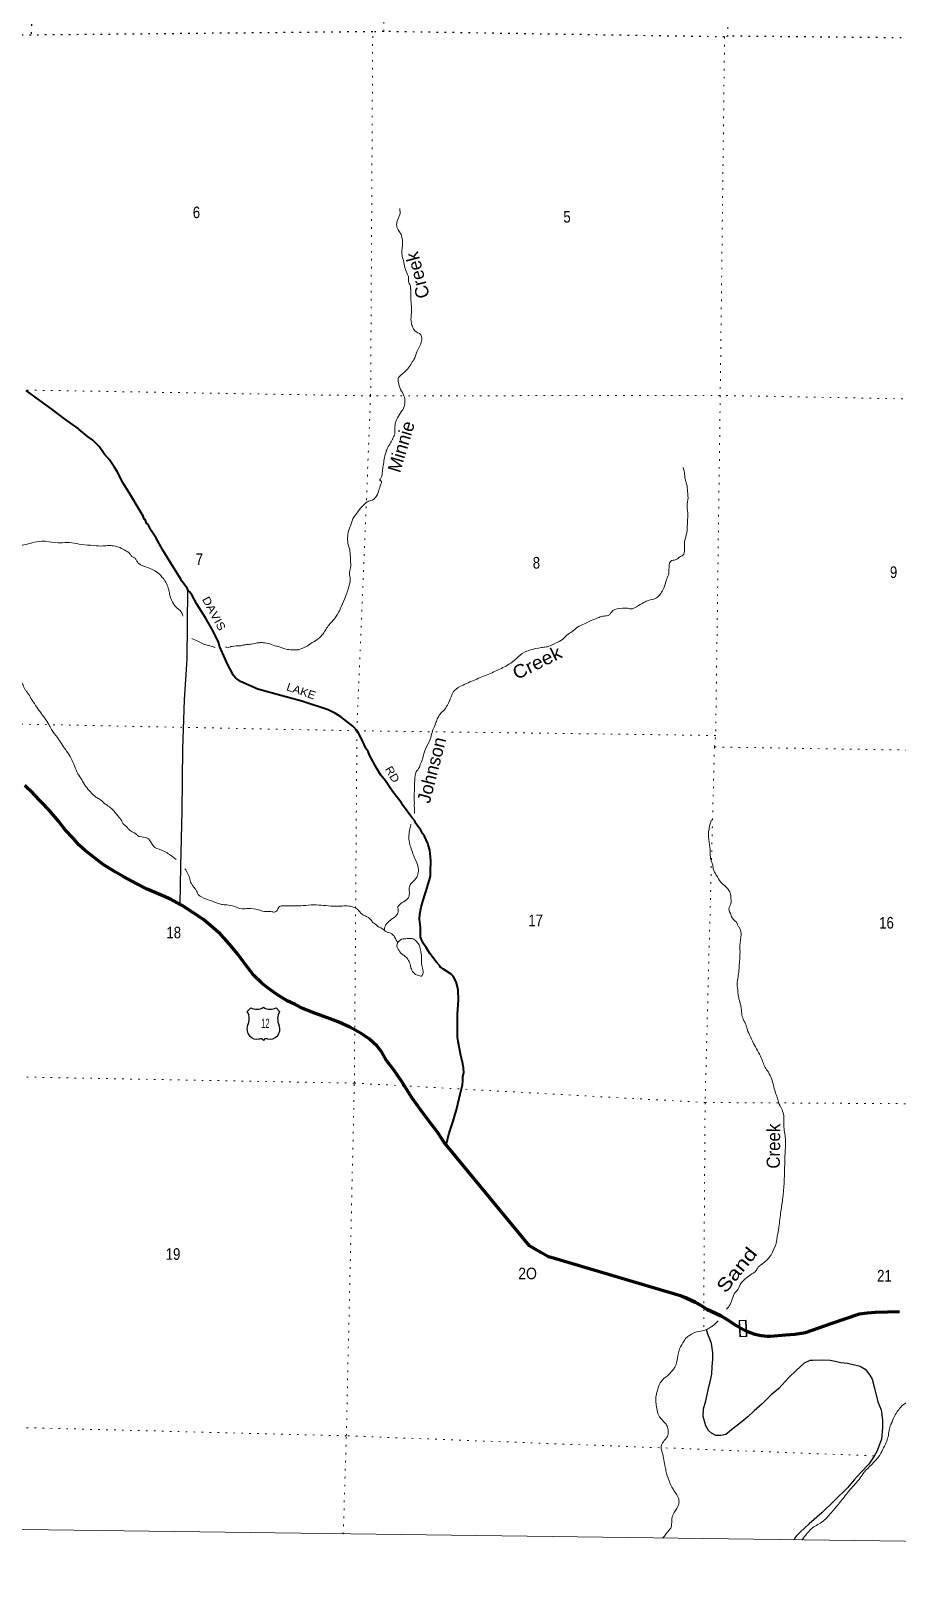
# Model space of a CAD drawing. Header units: feet. Extents: x -518066 to -250644, y -364975 to -177792.
# Drawn here: x -312923 to -299858, y -364975 to -341632 of the extents above; entities that cross this region are included whole.
import ezdxf
from ezdxf.enums import TextEntityAlignment as Align

# ---------------------------------------------------------------- set-up
doc = ezdxf.new("R2010")
doc.units = ezdxf.units.FT
doc.header["$LTSCALE"] = 80
doc.linetypes.add('DOTTED', pattern=[1.5, 0.3, -1.2])
for name, color, linetype, lineweight in [('16', 7, 'Continuous', 25), ('20', 7, 'Continuous', 70), ('26', 7, 'Continuous', 40), ('29', 7, 'Continuous', 25), ('39', 7, 'Continuous', 13), ('4', 7, 'Continuous', 25), ('41', 7, 'Continuous', 13), ('57', 7, 'Continuous', 13), ('6', 7, 'DOTTED', 25), ('7', 7, 'DOTTED', 13)]:
    doc.layers.add(name, color=color, linetype=linetype, lineweight=lineweight)
doc.layers.add('27', color=7, linetype='Continuous')

msp = doc.modelspace()

# ---------------------------------------------------------------- linework, layer by layer
at = {"layer": '16'}
for p, q in [((-309659.36, -356418.45), (-309608.05, -356359.69)), ((-309416.29, -356353.72), (-309416.57, -356353.92)), ((-309224.2, -356359.6), (-309172.81, -356418.45))]:
    msp.add_line(p, q, dxfattribs=at)
for centre, radius, start, end in [((-309852.34, -356529.08), 222.05, 332.97043, 29.75871), ((-309516.97, -356202.03), 182.07, 239.97227, 303.45418), ((-309315.19, -356202.53), 181.52, 236.33975, 300.08743), ((-309315.2, -356202.03), 182.07, 236.54582, 236.59441), ((-308979.84, -356529.08), 222.05, 150.24129, 207.02957), ((-309513.15, -356683.98), 151.42, 159.09177, 283.81923), ((-309319.03, -356683.98), 151.42, 256.18077, 20.90823)]:
    msp.add_arc(centre, radius, start, end, dxfattribs=at)
for centre, major_axis, start_param, end_param in [((-309457.81, -356882.8), (-19.56, 51.67), 4.95877769, 6.28318531), ((-309374.36, -356882.8), (19.56, 51.67), 0, 1.32637542)]:
    msp.add_ellipse(centre, major_axis=major_axis, ratio=0.929097, start_param=start_param, end_param=end_param, dxfattribs=at)
at = {"layer": '20'}
for points in [[(-312105.45, -353988.68), (-312199.99, -353901.92), (-312281.8, -353806.82), (-312406.04, -353677.49), (-312508.14, -353546.24), (-312646.32, -353382.64), (-312758.54, -353265.44), (-312891.57, -353128.2), (-313015.08, -353008.78)], [(-310670.81, -354803.48), (-310818.39, -354724.39), (-310969.07, -354657.38), (-311167.98, -354574.08), (-311336.68, -354486.87), (-311533.05, -354381.59), (-311661.98, -354306.45), (-311832.62, -354201.11), (-312105.45, -353988.68)], [(-306660.14, -358429.87), (-306689.72, -358394.19), (-306789.69, -358236.77), (-306791.7, -358236.76), (-306923.79, -358059.09), (-307039.38, -357902.77), (-307169.93, -357723.95), (-307331.86, -357465.63), (-307441.89, -357306.16), (-307557.98, -357154.72), (-307631.93, -357031.63), (-307701.99, -356940.77), (-307819.69, -356831.71), (-307940.7, -356750.61), (-308111.36, -356651.31), (-308291.15, -356575.45), (-308450.49, -356513.03), (-308631.19, -356447.32), (-308820.1, -356370.11), (-308937.18, -356313.98), (-309055.68, -356255.14), (-309220.32, -356157.88), (-309366.79, -356048.61), (-309440.24, -355988.16), (-309561.28, -355872.71), (-309660.36, -355745.04), (-309719.38, -355660.71), (-309807.47, -355549.65), (-309901.56, -355430.51), (-310005.33, -355317.94), (-310071.04, -355245.66), (-310318.52, -355032.3), (-310642.7, -354818.55), (-310670.81, -354803.48)], [(-303108.78, -360708.96), (-305073.87, -360127.83), (-305116.58, -360114.69), (-305232.4, -360051.44), (-305400.77, -359948.78), (-306660.14, -358429.87)], [(-302261.37, -361166.67), (-302311.54, -361138.81), (-302431.96, -361057.82), (-302518.28, -361005.14), (-302602.66, -360966.57), (-302721.17, -360909.75), (-302798.8, -360862.06), (-302903.88, -360802.35), (-303045.2, -360735.57), (-303108.78, -360708.96)], [(-303108.78, -360708.96), (-303045.2, -360735.57), (-302903.88, -360802.35), (-302798.8, -360862.06), (-302721.17, -360909.75), (-302602.66, -360966.57), (-302518.28, -361005.14), (-302431.96, -361057.82), (-302311.54, -361138.81), (-302127.96, -361238.2), (-302001.66, -361283.98), (-301910.34, -361303.58), (-301817.07, -361312.93), (-301770.02, -361312.93), (-301537.27, -361292.73), (-301400.35, -361281.17), (-301241.23, -361255.6), (-300854.22, -361124.18), (-300426.88, -360976.81), (-300304.02, -360959.16), (-300185.23, -360951.55), (-299822.88, -360938.83)]]:
    msp.add_lwpolyline(points, dxfattribs=at)
at = {"layer": '26'}
msp.add_line((-306662.01, -358436.96), (-306660.14, -358429.87), dxfattribs=at)
for points in [[(-310167.18, -350696.17), (-310175.16, -350680.03), (-310289.04, -350480.28), (-310418.99, -350274.43), (-310495.3, -350132.39), (-310532.92, -350086.76), (-310549.24, -350067.13), (-310567.71, -350033.76), (-310646.97, -349929.29), (-310660.93, -349897.02), (-310810.86, -349656.87), (-310934.83, -349463.12), (-311040.67, -349267.43), (-311110.68, -349164.49), (-311154.58, -349075.73), (-311178.63, -349051.48), (-311184.61, -349037.37), (-311200.54, -348997.04), (-311214.6, -348990.95), (-311228.5, -348946.6), (-311288.46, -348845.71), (-311414.36, -348633.83), (-311530.31, -348448.17), (-311620.14, -348274.68), (-311668.14, -348202.02), (-311736.14, -348099.08), (-311820.28, -348008.17), (-311896.31, -347899.16), (-311990.49, -347802.16), (-312076.79, -347743.45), (-312197.13, -347642.33), (-312213.17, -347628.17), (-312415.83, -347480.43), (-312608.44, -347334.75), (-312791.05, -347205.2), (-312993.69, -347053.44)], [(-306660.14, -358429.87), (-306612.62, -358249.52), (-306553.48, -358070.56), (-306498.32, -357879.5), (-306447.08, -357662.26), (-306412.26, -357521.45), (-306405.98, -357465.11), (-306405.69, -357396.65), (-306395.39, -357342.33), (-306397.09, -357267.83), (-306410.81, -357183.22), (-306440.56, -357078.42), (-306477.92, -356870.9), (-306487.69, -356802.41), (-306489.07, -356655.43), (-306489.01, -356641.34), (-306486.19, -356452.1), (-306473.24, -356246.79), (-306480.66, -356097.77), (-306490.49, -356043.38), (-306508.28, -355968.82), (-306554.23, -355886.1), (-306582.26, -355851.76), (-306700.71, -355780.85), (-306748.85, -355742.41), (-306754.83, -355728.3), (-306810.93, -355667.69), (-306907, -355540.48), (-306964.96, -355443.62), (-307003, -355395.16), (-307024.91, -355342.73), (-307032.91, -355330.62), (-307044.83, -355292.32), (-307046.21, -355145.34), (-307059.79, -355026.51), (-307057.45, -354948), (-307038.89, -354845.39), (-307008.25, -354740.81), (-306942.95, -354531.67), (-306898.02, -354378.83), (-306893.7, -354310.39), (-306888.97, -354145.32), (-306896.76, -354084.89), (-306906.39, -353982.17), (-306932.22, -353903.55), (-306938.18, -353885.41), (-306988.03, -353774.49), (-307018.05, -353734.11), (-307041.99, -353683.69), (-307126.02, -353566.59), (-307131.97, -353544.43), (-307176.03, -353493.93), (-307318.12, -353302.12), (-307334.09, -353269.85), (-307466.23, -353104.26), (-307572.19, -352936.75), (-307646.32, -352855.94), (-307704.26, -352755.05), (-307818.12, -352551.27), (-307838.01, -352496.84), (-307864.02, -352458.49), (-307929.82, -352313.28), (-307937.83, -352303.18), (-307997.72, -352188.2), (-308069.86, -352113.43), (-308250.42, -351973.83), (-308330.71, -351923.19), (-308437.16, -351870.44), (-308839.17, -351740.07), (-309154.79, -351650.29), (-309500.6, -351558.38), (-309763.78, -351442.63), (-309838.01, -351385.97), (-309874.07, -351345.57), (-309890.02, -351309.27), (-309955.89, -351180.17), (-309993.78, -351097.48), (-310077.5, -350905.89), (-310093.33, -350843.42), (-310167.18, -350696.17)]]:
    msp.add_lwpolyline(points, dxfattribs=at)
at = {"layer": '29'}
for points in [[(-310670.81, -354803.48), (-310661.28, -354225.68), (-310639.63, -353396.27), (-310629.59, -352458.09), (-310604.28, -351717.29), (-310567.45, -351103.36), (-310557, -350051.93)], [(-300866.41, -361677.74), (-300985.38, -361673.33), (-301130.32, -361678.82), (-301174.92, -361682.04), (-301261.32, -361718.59), (-301380.55, -361828.87), (-301493.74, -361941.19), (-301639.34, -362099.69), (-301758.51, -362197.89), (-301891.93, -362332.28), (-302013.15, -362438.53), (-302110.15, -362528.76), (-302217.21, -362618.96), (-302332.31, -362705.1), (-302439.36, -362793.28), (-302513.92, -362813.13), (-302590.41, -362812.84), (-302658.69, -362776.34), (-302702.79, -362733.89), (-302742.74, -362663.28), (-302784.42, -362526.21), (-302777.89, -362409.46), (-302743.15, -362286.78), (-302716.5, -362174.14), (-302697.96, -362075.55), (-302675.5, -361999.13), (-302652.87, -361884.46), (-302648.36, -361771.73), (-302635.8, -361659.03), (-302637.4, -361562.38), (-302656.95, -361425.4), (-302676.83, -361368.96), (-302714.71, -361282.24), (-302734.7, -361214.03)], [(-300865.97, -361676.88), (-300792.21, -361688.15), (-300705.75, -361708.61), (-300607.17, -361719.05), (-300432.22, -361757.96), (-300416.96, -361764.1), (-300336.66, -361810.87), (-300267.79, -361901.53), (-300233.82, -361960.05), (-300200.19, -362099.09), (-300146.72, -362302.64), (-300098.93, -362423.62), (-300087.15, -362494.13), (-300087.19, -362504.2), (-300077.44, -362576.72), (-300079.95, -362693.48), (-300094.78, -362866.57), (-300164.42, -363052.1), (-300202.15, -363120), (-300282.62, -363243.22), (-300405.84, -363366.45), (-300505.99, -363479.08), (-300604.51, -363600.32), (-300803.2, -363792.03), (-300995.2, -363974.52), (-301183.1, -364140.92), (-301316.46, -364263.23), (-301383.19, -364335.45), (-301393.32, -364349.51), (-301417.48, -364386.75)]]:
    msp.add_lwpolyline(points, dxfattribs=at)
at = {"layer": '39'}
for p, q in [((-310715.49, -350337.12), (-310721.35, -350333.12)), ((-310672.43, -350372.34), (-310715.67, -350336.95)), ((-310630.86, -350453.39), (-310637.83, -350427.08)), ((-310167.2, -350918.99), (-310300.63, -350882.04)), ((-309915.06, -350917.22), (-309948.51, -350926.09)), ((-309915.06, -350917.22), (-309948.51, -350926.09)), ((-309829.59, -350904.62), (-309862.35, -350908.35)), ((-308834.46, -350942.93), (-308887.3, -350961.66)), ((-308834.46, -350942.93), (-308887.3, -350961.66))]:
    msp.add_line(p, q, dxfattribs=at)
msp.add_lwpolyline([(-309829.59, -350904.62), (-309862.35, -350908.35), (-309889.21, -350911.4)], dxfattribs=at)
msp.add_arc((-308891.08, -350944.09), 16.32, 261.38048, 282.13866, dxfattribs=at)
for points in [[(-307358.26, -344310.45), (-307358.65, -344403.06), (-307397.31, -344499.56), (-307405.66, -344569.99), (-307373.78, -344646.62), (-307339.79, -344701.11), (-307325.9, -344747.47), (-307320.43, -344880.37), (-307328.79, -344952.81), (-307321.08, -345033.38), (-307305.24, -345093.84), (-307281.54, -345200.63), (-307241.72, -345301.45), (-307227.82, -345345.79), (-307224.13, -345426.34), (-307208.14, -345452.58), (-307196.31, -345508.99), (-307194.37, -345527.12), (-307191.09, -345700.28), (-307185.24, -345744.59), (-307188, -345919.74), (-307184.47, -346036.53), (-307162.6, -346101.04), (-307134.64, -346151.48), (-307042.32, -346214.24), (-307028.49, -346274.69), (-307030.63, -346304.88), (-307101.78, -346469.71), (-307146.56, -346586.31), (-307193.16, -346658.62), (-307199.25, -346670.67), (-307229.62, -346712.84), (-307352.92, -346833.17), (-307381.24, -346867.29), (-307383.44, -346911.57), (-307347.75, -347036.54), (-307295.83, -347133.37), (-307282.13, -347226.04), (-307302.66, -347318.57), (-307363.44, -347412.97), (-307418.25, -347521.48), (-307432.64, -347591.89), (-307433.04, -347684.5), (-307443.31, -347734.8), (-307461.58, -347770.97), (-307469.71, -347789.06), (-307550.83, -347931.7), (-307571.22, -347992.02), (-307610.31, -348191.19), (-307620.71, -348269.67), (-307651.39, -348384.32), (-307659.54, -348406.43), (-307649.49, -348410.5), (-307653.86, -348491.01), (-307678.37, -348575.48), (-307704.8, -348635.78), (-307749.31, -348689.97), (-307809.8, -348715.92), (-307848.11, -348729.87), (-307898.61, -348773.97), (-307985.59, -348874.3), (-307991.67, -348884.35), (-308052.39, -348962.64), (-308097.17, -349079.24), (-308123.62, -349145.58), (-308144.18, -349248.18), (-308140.62, -349356.92), (-308120.8, -349427.46), (-308101.59, -349642.96), (-308099.79, -349693.3), (-308116.5, -349836.18), (-308108.6, -349870.44), (-308108.86, -349932.85), (-308137.51, -350041.46), (-308166.07, -350131.95), (-308223.01, -350268.64), (-308227.08, -350278.69), (-308322.47, -350463.56), (-308439.81, -350604.05), (-308484.38, -350672.33), (-308528.95, -350738.6), (-308631.99, -350828.81), (-308722.78, -350880.82), (-308757.12, -350908.87), (-308777.35, -350917.36)], [(-307358.26, -344310.45), (-307358.65, -344403.06), (-307397.31, -344499.56), (-307405.66, -344569.99), (-307373.78, -344646.62), (-307339.79, -344701.11), (-307325.9, -344747.47), (-307320.43, -344880.37), (-307328.79, -344952.81), (-307321.08, -345033.38), (-307305.24, -345093.84), (-307281.54, -345200.63), (-307241.72, -345301.45), (-307227.82, -345345.79), (-307224.13, -345426.34), (-307208.14, -345452.58), (-307196.31, -345508.99), (-307194.37, -345527.12), (-307191.09, -345700.28), (-307185.24, -345744.59), (-307188, -345919.74), (-307184.47, -346036.53), (-307162.6, -346101.04), (-307134.64, -346151.48), (-307042.32, -346214.24), (-307028.49, -346274.69), (-307030.63, -346304.88), (-307101.78, -346469.71), (-307146.56, -346586.31), (-307193.16, -346658.62), (-307199.25, -346670.67), (-307229.62, -346712.84), (-307352.92, -346833.17), (-307381.24, -346867.29), (-307383.44, -346911.57), (-307347.75, -347036.54), (-307295.83, -347133.37), (-307282.13, -347226.04), (-307302.66, -347318.57), (-307363.44, -347412.97), (-307418.25, -347521.48), (-307432.64, -347591.89), (-307433.04, -347684.5), (-307443.31, -347734.8), (-307461.58, -347770.97), (-307469.71, -347789.06), (-307550.83, -347931.7), (-307571.22, -347992.02), (-307610.31, -348191.19), (-307620.71, -348269.67), (-307651.39, -348384.32), (-307659.54, -348406.43), (-307649.49, -348410.5), (-307653.86, -348491.01), (-307678.37, -348575.48), (-307704.8, -348635.78), (-307749.31, -348689.97), (-307809.8, -348715.92), (-307848.11, -348729.87), (-307898.61, -348773.97), (-307985.59, -348874.3), (-307991.67, -348884.35), (-308052.39, -348962.64), (-308097.17, -349079.24), (-308123.62, -349145.58), (-308144.18, -349248.18), (-308140.62, -349356.92), (-308120.8, -349427.46), (-308101.59, -349642.96), (-308099.79, -349693.3), (-308116.5, -349836.18), (-308108.6, -349870.44), (-308108.86, -349932.85), (-308137.51, -350041.46), (-308166.07, -350131.95), (-308223.01, -350268.64), (-308227.08, -350278.69), (-308322.47, -350463.56), (-308439.81, -350604.05), (-308484.38, -350672.33), (-308528.95, -350738.6), (-308631.99, -350828.81), (-308722.78, -350880.82), (-308757.12, -350908.87), (-308777.35, -350917.36)], [(-303085.66, -348214.34), (-303061.95, -348319.13), (-303056.2, -348385.59), (-303032.38, -348464.2), (-303018.78, -348579.01), (-303011.11, -348667.62), (-303023.75, -348800.46), (-303012.23, -348931.37), (-303018.62, -349013.89), (-303029.47, -349197.06), (-303062.24, -349329.82), (-303066.49, -349382.15), (-303064.77, -349450.61), (-303089.29, -349537.09), (-303139.73, -349565.08), (-303151.84, -349573.09), (-303214.39, -349609.09), (-303256.68, -349614.97), (-303297.39, -349719.51), (-303307.93, -349832.22), (-303336.44, -349908.62), (-303375.2, -350031.28), (-303423.85, -350111.63), (-303442.09, -350139.75), (-303504.7, -350189.85), (-303605.46, -350217.65), (-303676.03, -350247.59), (-303789.03, -350313.6), (-303869.69, -350347.52), (-303942.08, -350333.15), (-303978.32, -350335.03), (-303998.46, -350336.97), (-304147.56, -350372.64), (-304181.97, -350418.82), (-304214.29, -350444.87), (-304298.87, -350456.63), (-304371.45, -350482.53), (-304494.43, -350530.38), (-304573.1, -350570.35), (-304677.99, -350622.3), (-304758.78, -350688.44), (-304837.5, -350740.48), (-304928.44, -350824.7), (-304966.76, -350842.68), (-305132.12, -350916.54), (-305206.63, -350926.33), (-305220.73, -350928.29), (-305402.06, -350969.88), (-305478.67, -350999.79), (-305601.87, -351097.98), (-305714.95, -351182.11), (-305803.72, -351232.11), (-305991.28, -351317.97), (-306196.95, -351403.77), (-306404.66, -351495.6), (-306539.89, -351583.67), (-306564.2, -351619.82), (-306584.55, -351672.09), (-306641.44, -351796.7), (-306696.13, -351877.03), (-306708.25, -351887.05), (-306762.86, -351949.25), (-306793.29, -352005.51), (-306819.77, -352079.9), (-306864.5, -352184.43), (-306893.11, -352284.99), (-306911.46, -352339.28), (-306982.53, -352485.98), (-307015.25, -352606.66), (-307049.85, -352695.11), (-307064.11, -352735.32), (-307110.7, -352805.61), (-307133.35, -352924.32), (-307140.29, -353135.69), (-307139.48, -353279.61)], [(-310721.35, -350333.12), (-310733.19, -350321.56), (-310769.21, -350273.11), (-310823.06, -350158.14), (-310838.86, -350085.6), (-310850.71, -350033.21), (-310888.57, -349944.48), (-310946.61, -349865.74), (-311028.8, -349786.91), (-311141.27, -349730.11), (-311157.35, -349724.01), (-311301.99, -349659.04), (-311329.99, -349616.65), (-311358, -349578.3), (-311402.18, -349553.97), (-311430.19, -349513.6), (-311516.5, -349456.9), (-311554.64, -349434.61), (-311679.27, -349395.88), (-311747.68, -349389.58), (-311834.26, -349397.31), (-311977.14, -349390.73), (-312162.25, -349373.92), (-312445.94, -349348.69), (-312458.03, -349350.66), (-312514.39, -349350.44), (-312697.45, -349327.6), (-312761.85, -349325.35), (-312906.87, -349348.96), (-313027.78, -349380.71), (-313102.28, -349388.49), (-313198.93, -349396.17), (-313372.03, -349395.52), (-313597.45, -349392.65), (-313792.68, -349389.9), (-313820.77, -349369.66), (-313893.09, -349337.18), (-313991.62, -349314.66)], [(-312922.93, -351696.44), (-312972.88, -351609.68), (-313002.92, -351575.34), (-313042.85, -351498.68), (-313060.81, -351462.37), (-313176.87, -351302.88), (-313244.92, -351212.02), (-313314.85, -351090.96), (-313426.75, -350899.27), (-313436.76, -350887.15), (-313566.57, -350647.07), (-313692.53, -350449.29), (-313822.39, -350221.29), (-313936.34, -350039.66), (-314066.21, -349813.68), (-314128.12, -349698.69), (-314192.14, -349607.84), (-314242.16, -349537.19)], [(-310637.83, -350427.08), (-310666.11, -350378.52), (-310672.43, -350372.34)], [(-310323.98, -350871.77), (-310407.28, -350832.17), (-310495.67, -350793.88)], [(-310300.63, -350882.04), (-310304.84, -350880.87), (-310323.98, -350871.77)], [(-310143.04, -350927.18), (-310147.34, -350926.38), (-310167.2, -350918.99)], [(-309948.51, -350926.09), (-309986.75, -350923.93), (-309988.47, -350923.92)], [(-309948.51, -350926.09), (-309986.75, -350923.93), (-309988.47, -350923.92)], [(-309889.21, -350911.4), (-309896.12, -350912.19), (-309915.06, -350917.22)], [(-309889.21, -350911.4), (-309896.12, -350912.19), (-309915.06, -350917.22)], [(-309797.41, -350900.91), (-309810.29, -350901.26), (-309829.59, -350904.62)], [(-309757.45, -350903.08), (-309795.69, -350900.92), (-309797.41, -350900.91)], [(-309757.45, -350903.08), (-309795.69, -350900.92), (-309797.41, -350900.91)], [(-309638.53, -350881.61), (-309705.06, -350889.18), (-309757.45, -350903.08)], [(-309638.53, -350881.61), (-309705.06, -350889.18), (-309757.45, -350903.08)], [(-308893.9, -350962.71), (-309008.95, -350962.28), (-309093.43, -350949.88), (-309207.99, -350909.18), (-309220.05, -350907.12), (-309318.54, -350874.54), (-309419.1, -350856.04), (-309477.47, -350855.82), (-309602.36, -350877.49), (-309638.53, -350881.61)], [(-308893.9, -350962.71), (-309008.95, -350962.28), (-309093.43, -350949.88), (-309207.99, -350909.18), (-309220.05, -350907.12), (-309318.54, -350874.54), (-309419.1, -350856.04), (-309477.47, -350855.82), (-309602.36, -350877.49), (-309638.53, -350881.61)], [(-308777.35, -350917.36), (-308823.66, -350936.81), (-308834.46, -350942.93)], [(-308777.35, -350917.36), (-308823.66, -350936.81), (-308834.46, -350942.93)], [(-310732.54, -354122.95), (-310817.58, -354062.01), (-310887.83, -354015.43), (-311022.44, -353958.55), (-311046.55, -353948.39), (-311090.64, -353901.92), (-311150.65, -353815.12), (-311192.82, -353792.81), (-311313.47, -353764.17), (-311329.49, -353745.99), (-311453.94, -353664.99), (-311465.94, -353646.82), (-311536.11, -353582.13), (-311554.06, -353543.81), (-311614.12, -353467.07), (-311694.22, -353370.13), (-311822.61, -353270.99), (-311890.81, -353214.36), (-311943.01, -353183.97), (-312025.21, -353107.15), (-312099.3, -353018.28), (-312157.26, -352921.42), (-312213.24, -352832.62), (-312267.07, -352713.63), (-312314.91, -352602.72), (-312384.88, -352491.72), (-312398.88, -352471.54), (-312524.9, -352285.83), (-312612.94, -352164.7), (-312652.87, -352088.04), (-312780.91, -351904.35), (-312922.93, -351696.44)], [(-307139.48, -353279.61), (-307139.14, -353339.04), (-307137.2, -353355.15), (-307136.91, -353364.39)], [(-307136.91, -353364.39), (-307136.57, -353423.82), (-307135.71, -353430.95)], [(-307201.64, -353641.41), (-307219.35, -353739.39), (-307217.78, -353844.09), (-307201.99, -353916.63), (-307130.35, -354108.16), (-307082.61, -354241.22), (-307078.83, -354299.62), (-307099.33, -354386.12), (-307182.26, -354482.45), (-307214.67, -354530.64), (-307215.22, -354657.48), (-307227.46, -354697.7), (-307380.98, -354825.97), (-307387.07, -354838.03), (-307387.14, -354854.14), (-307387.49, -354934.67), (-307407.75, -354966.8), (-307488.54, -355030.93), (-307520.84, -355054.96)], [(-307190.5, -353593.66), (-307192.56, -353602.47), (-307201.64, -353641.41)], [(-302659.48, -353527.11), (-302700.5, -353708.16), (-302700.82, -353782.65), (-302681.37, -353941.78), (-302675.84, -354060.58), (-302660.11, -354147.22), (-302642.19, -354193.59), (-302630.43, -354266.11), (-302584.53, -354358.9), (-302516.55, -354465.86), (-302444.38, -354534.59), (-302398.29, -354583.08), (-302370.4, -354649.63), (-302362.71, -354734.22), (-302364.95, -354788.57), (-302393.48, -354871.01), (-302377.63, -354929.45), (-302371.64, -354939.54), (-302345.75, -355006.08), (-302267.64, -355096.98), (-302263.68, -355111.08), (-302241.69, -355147.41), (-302211.87, -355234.09), (-302214.18, -355304.55), (-302226.6, -355385.04), (-302227.16, -355515.9), (-302240.2, -355741.34), (-302248.72, -355852.05), (-302265.22, -355944.6), (-302265.71, -356059.35), (-302246.2, -356204.39), (-302242.26, -356224.54), (-302214.54, -356331.35), (-302200.96, -356450.18), (-302179.17, -356532.81), (-302135.28, -356625.59), (-302123.4, -356669.93), (-302085.57, -356768.73), (-302021.72, -356897.82), (-301905.91, -357117.71), (-301836.15, -357279.04), (-301814.15, -357311.34), (-301762.21, -357404.15), (-301728.44, -357508.97), (-301672.87, -357692.39), (-301666.89, -357706.51), (-301645.08, -357783.1), (-301593.24, -357900.06), (-301567.45, -357988.75), (-301567.95, -358105.52), (-301544.69, -358314.99), (-301539.04, -358405.61), (-301545.59, -358526.39), (-301554.81, -358800.17), (-301561.67, -358991.41), (-301580.77, -359222.87), (-301609.83, -359430.13), (-301641.04, -359667.59), (-301672.05, -359858.73), (-301696.61, -359955.28), (-301698.01, -359958.05)], [(-307391.37, -355373.56), (-307401.69, -355433.92), (-307383.77, -355478.28), (-307323.7, -355553), (-307275.54, -355587.41), (-307227.49, -355645.98), (-307199.63, -355722.59), (-307177.79, -355793.14), (-307121.71, -355857.78), (-307057.4, -355880.17), (-307031.25, -355884.29), (-307015.05, -355862.21), (-307008.79, -355809.88), (-307028.54, -355721.22), (-307039.77, -355523.87), (-307043.73, -355507.75), (-307061.51, -355429.17), (-307101.51, -355368.61), (-307159.68, -355322.09), (-307197.9, -355315.9), (-307266.35, -355319.67), (-307350.97, -355339.48), (-307385.32, -355369.55), (-307437.3, -355288.83), (-307471.37, -355254.47), (-307509.51, -355230.17), (-307585.88, -355201.69), (-307597.89, -355185.54), (-307694.27, -355130.81), (-307710.3, -355114.65), (-307722.33, -355104.53), (-307752.45, -355086.3), (-307792.5, -355037.83), (-307882.8, -354975.07), (-307928.99, -354950.74), (-307991.09, -354880.04), (-308061.37, -354841.52), (-308151.88, -354825.07), (-308256.56, -354828.7), (-308544.33, -354815.53), (-308697.28, -354810.93), (-308854.33, -354822.41), (-309103.91, -354821.47), (-309160.3, -354829.31), (-309182.51, -354845.33), (-309208.88, -354893.55), (-309227.08, -354911.6), (-309273.39, -354915.46), (-309285.46, -354913.4), (-309372, -354911.06), (-309490.64, -354886.45), (-309645.52, -354861.7), (-309738.15, -354869.41), (-309884.88, -354822.54), (-309993.51, -354808.04), (-310059.89, -354799.74), (-310214.64, -354744.79), (-310349.27, -354689.92), (-310411.42, -354633.31), (-310423.37, -354603.07), (-310503.39, -354488.01), (-310521.3, -354439.62), (-310525.26, -354423.5), (-310599.38, -354263.98)], [(-307520.84, -355054.96), (-307579.55, -355133.26), (-307595.87, -355183.53), (-307597.21, -355188.16)], [(-301926.57, -360249.6), (-301957.65, -360280.45), (-301988.05, -360328.66), (-302046.62, -360374.74), (-302127.37, -360430.81), (-302222.4, -360533.13), (-302271.1, -360625.56), (-302281.2, -360633.57), (-302376.67, -360836.56), (-302433.25, -360907.45)], [(-302557.61, -361084.07), (-302639.7, -361157.7), (-302690.16, -361189.72), (-302738.58, -361215.71), (-302897.75, -361253.36), (-303012.75, -361317.35), (-303039.01, -361339.4), (-303067.37, -361381.57), (-303140.36, -361506.12), (-303158.8, -361582.56), (-303179.42, -361697.24), (-303209.97, -361781.69), (-303216.05, -361791.73), (-303268.67, -361857.97), (-303369.69, -361948.19), (-303391.91, -361966.22), (-303456.78, -362074.7), (-303477.22, -362147.1)], [(-303477.22, -362147.1), (-303491.58, -362209.46), (-303482.34, -362404.79), (-303456.59, -362501.52), (-303380.52, -362598.45), (-303342.45, -362638.86), (-303326.48, -362669.12), (-303310.68, -362741.66), (-303323.12, -362826.17), (-303329.2, -362836.22), (-303416.36, -362978.83), (-303406.56, -363041.28), (-303359.19, -363260.92), (-303343.45, -363345.54), (-303297.78, -363492.68), (-303235.94, -363621.77), (-303191.94, -363688.37), (-303152.02, -363767.05), (-303148.25, -363825.45), (-303162.58, -363881.76), (-303235.55, -364002.29), (-303256.05, -364088.78), (-303270.63, -364205.5), (-303331.33, -364279.77), (-303343.49, -364297.84), (-303393.77, -364360.58)], [(-301292.59, -364388.34), (-301185.58, -364251.64), (-301149.2, -364215.54), (-300995.82, -364119.48), (-300848.26, -363973.06), (-300706.63, -363802.47), (-300571.05, -363631.85), (-300413.27, -363449.23), (-300352.53, -363364.9), (-300245.36, -363250.55), (-300136.16, -363130.16), (-300075.33, -363025.7), (-300022.53, -362915.16), (-299993.98, -362828.7), (-299950.92, -362643.63), (-299944.83, -362631.58), (-299898.06, -362521.02), (-299845.39, -362440.69), (-299821.08, -362404.54), (-299736.21, -362326.34), (-299669.7, -362306.46), (-299623.41, -362306.63), (-299561.09, -362324.99), (-299478.77, -362371.61), (-299426.6, -362410.06), (-299332.44, -362515.11), (-299306.36, -362533.33), (-299258.2, -362567.73), (-299220, -362579.96), (-299119.63, -362642.75), (-299107.59, -362650.85), (-298943.09, -362778.31), (-298888.97, -362830.86), (-298815, -362949.93), (-298751.4, -363139.42), (-298725.48, -363197.91), (-298647.53, -363325.04), (-298585.53, -363417.89), (-298553.66, -363496.53), (-298547.79, -363536.82), (-298562.25, -363623.34), (-298588.69, -363687.66), (-298633.31, -363766.01), (-298730.36, -363868.33), (-298827.43, -363976.68), (-298886.14, -364054.98), (-298894.24, -364067.03), (-298918.55, -364103.17), (-298928.77, -364139.38), (-298905, -364230.07), (-298857.21, -364351.05), (-298821.17, -364395.47), (-298797.04, -364401.61), (-298774.89, -364399.68), (-298734.27, -364313.26), (-298703.92, -364277.13), (-298671.62, -364255.11), (-298651.49, -364253.17), (-298579.18, -364289.68), (-298528.86, -364289.87), (-298492.58, -364277.93), (-298476.45, -364269.94), (-298450.23, -364257.96), (-298444.13, -364243.89), (-298421.92, -364227.87), (-298288.86, -364176.02), (-298147.74, -364124.21), (-298079.25, -364112.39), (-297972.61, -364120.84), (-297926.4, -364139.14), (-297878.24, -364173.55), (-297792.17, -364286.62), (-297758.25, -364357.21), (-297718.53, -364435.55)]]:
    msp.add_spline(points, degree=3, dxfattribs=at)
at = {"layer": '4', "lineweight": 13}
msp.add_lwpolyline([(-501256.99, -177792.42), (-469933.03, -178460.37), (-438608.17, -179085.23), (-407282.48, -179667), (-375956.02, -180205.68), (-344628.85, -180701.28), (-313301.03, -181153.78), (-281972.61, -181563.19), (-250643.67, -181929.5), (-252658.03, -364975.08), (-284238.76, -364605.82), (-315818.95, -364193.12), (-347398.54, -363736.98), (-378977.49, -363237.41), (-410555.71, -362694.39), (-442133.14, -362107.95), (-473709.75, -361478.07), (-505285.47, -360804.75)], close=True, dxfattribs=at)
msp.add_lwpolyline([(-501256.99, -177792.42), (-469933.03, -178460.37), (-438608.17, -179085.23), (-407282.48, -179667), (-375956.02, -180205.68), (-344628.85, -180701.28), (-313301.03, -181153.78), (-281972.61, -181563.19), (-250643.67, -181929.5), (-252658.03, -364975.08), (-284238.76, -364605.82), (-315818.95, -364193.12), (-347398.54, -363736.98), (-378977.49, -363237.41), (-410555.71, -362694.39), (-442133.14, -362107.95), (-473709.75, -361478.07), (-505285.47, -360804.75)], close=True, dxfattribs=at)
at = {"layer": '41'}
msp.add_arc((-302202.91, -359797.59), 529.78, 301.44041, 342.37025, dxfattribs=at)
at = {"layer": '57'}
for points in [[(-302136, -361070.19), (-302124.09, -361319.91), (-302228.97, -361324.91), (-302240.88, -361075.19)], [(-302232.5, -361082.8), (-302143.61, -361078.56), (-302132.46, -361312.29), (-302221.35, -361316.53)]]:
    msp.add_lwpolyline(points, close=True, dxfattribs=at)
at = {"layer": '6'}
for points in [[(-312591.24, -318491.6), (-312641.03, -320537.24), (-312635.87, -320744.63), (-312685.79, -325838.16), (-312704.27, -331113.01), (-312787.09, -336371.51), (-312918.49, -341694.25)], [(-307767.55, -341643.26), (-312918.49, -341694.25), (-313156.02, -341697.37), (-315510.71, -341729.69)], [(-302460.16, -341721.72), (-307598.46, -341639.87), (-307767.55, -341643.26)], [(-297154.62, -341761.91), (-302409.79, -341709.83), (-302460.16, -341721.72)]]:
    msp.add_lwpolyline(points, dxfattribs=at)
at = {"layer": '7'}
for points in [[(-307598.46, -341639.87), (-307598.31, -336415.29), (-307489.45, -331187.09), (-307358.41, -325948.91), (-307247.13, -320626.09), (-307215.89, -318564.31)], [(-301946.9, -318634.61), (-301994.36, -320768.77), (-302098.83, -325912.43), (-302181.92, -331233.34), (-302353.48, -336533.78), (-302409.79, -341709.83)], [(-308211.82, -364296.5), (-308165.85, -362815.91), (-308044.53, -357497.16), (-308005.75, -352184.14), (-307799.03, -347133.48), (-307767.55, -341643.26)], [(-302460.16, -341721.72), (-302525.49, -347127.25), (-302593.66, -352254.94)], [(-286693.73, -347324.03), (-291977.18, -347296), (-297250.39, -347225.72), (-302525.49, -347127.25), (-307799.03, -347133.48), (-313249.27, -347042.4)], [(-284091.19, -352686.74), (-286768.61, -352608.73), (-292046.01, -352576.69), (-297307.17, -352514.52), (-302612.52, -352428.01), (-302593.66, -352254.94), (-308005.75, -352184.14), (-313323.1, -352079.47), (-315651.97, -352054.53)], [(-302612.52, -352428.01), (-302754.15, -357788.97), (-302775.31, -361221.88)], [(-315724.23, -357385.15), (-313466.56, -357398.14), (-308044.53, -357497.16), (-302754.15, -357788.97), (-297394.23, -357821.32), (-292137.12, -357891.53), (-286797.46, -357939.22), (-284156.63, -357971.38)], [(-300203.83, -363117.49), (-308165.85, -362815.91), (-313466.96, -362681.11), (-315798.74, -362723.55)]]:
    msp.add_lwpolyline(points, dxfattribs=at)

# ---------------------------------------------------------------- texts
at = {"layer": '16', "width": 0.6}
msp.add_text('12', height=140, dxfattribs=at).set_placement((-309386.4, -356664.23), align=Align.CENTER)
at = {"layer": '27'}
for s, rotation, width, p in [('DAVIS', 298.247, 1.15, (-310345.38, -350200.15)), ('LAKE', 341.34, 1.1, (-309079.24, -351570.26)), ('RD', 299.868, 1.1, (-307586.23, -352759.77))]:
    msp.add_text(s, height=120, rotation=rotation, dxfattribs=dict(at, width=width)).set_placement(p)
at = {"layer": '41'}
for s, rotation, p in [('Creek', 104.784, (-306905.6, -345634.32)), ('Minnie', 73.333, (-307355.62, -348304.94)), ('Johnson', 75.614, (-306907.57, -353289.91))]:
    msp.add_text(s, height=200, rotation=rotation, dxfattribs=at).set_placement(p)
for s, rotation, width, p in [('Creek', 26.209, 1.1, (-305596.24, -351419.22)), ('Creek', 89.479, 0.95, (-301625.46, -358787.68)), ('Sand', 50.937, 1.25, (-302445.86, -360678.45))]:
    msp.add_text(s, height=200, rotation=rotation, dxfattribs=dict(at, width=width)).set_placement(p)
at = {"layer": '7'}
for s, width, p in [('6', 0.85, (-310481.56, -344454.55)), ('5', 0.85, (-304891.02, -344521.35)), ('7', 0.85, (-310437.36, -349682.31)), ('8', 0.85, (-305353.12, -349738.11)), ('9', 0.85, (-299965.99, -349879.96)), ('17', 0.85, (-305421.28, -355130.46)), ('16', 0.85, (-300127.82, -355166.07)), ('18', 0.85, (-310879.62, -355313.88)), ('19', 0.85, (-310890.18, -360161.63)), ('2O', 0.9, (-305571.99, -360455.03)), ('21', 0.85, (-300158.73, -360488.66))]:
    msp.add_text(s, height=175, dxfattribs=dict(at, width=width)).set_placement(p)

doc.saveas('drawing.dxf')
